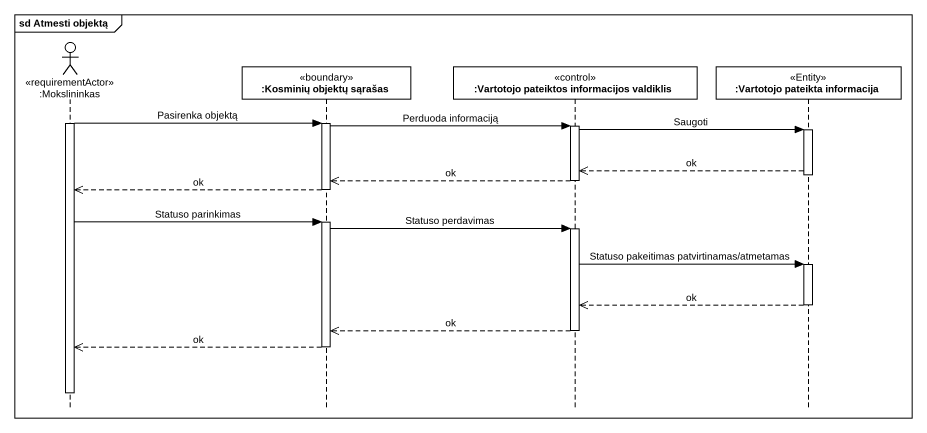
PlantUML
@startuml
mainframe sd Atmesti objektą
hide footbox
actor ":Mokslininkas" as Mokslininkas <<requirementActor>>
participant ":Kosminių objektų sąrašas" as Kosminių_objektų_sąrašas <<boundary>>
participant ":Vartotojo pateiktos informacijos valdiklis" as Vartotojo_pateiktos <<control>>
participant ":Vartotojo pateikta informacija" as Vartotojo_pateikta <<Entity>>

activate Mokslininkas
Mokslininkas -> Kosminių_objektų_sąrašas : Pasirenka objektą
activate Kosminių_objektų_sąrašas
Kosminių_objektų_sąrašas -> Vartotojo_pateiktos : Perduoda informaciją
activate Vartotojo_pateiktos
Vartotojo_pateiktos -> Vartotojo_pateikta : Saugoti
activate Vartotojo_pateikta
Vartotojo_pateikta -->> Vartotojo_pateiktos : ok
deactivate Vartotojo_pateikta
Vartotojo_pateiktos -->> Kosminių_objektų_sąrašas : ok
deactivate Vartotojo_pateiktos
Kosminių_objektų_sąrašas -->> Mokslininkas : ok
deactivate Kosminių_objektų_sąrašas
Mokslininkas -> Kosminių_objektų_sąrašas : Statuso parinkimas
activate Kosminių_objektų_sąrašas
Kosminių_objektų_sąrašas -> Vartotojo_pateiktos : Statuso perdavimas
activate Vartotojo_pateiktos
Vartotojo_pateiktos -> Vartotojo_pateikta : Statuso pakeitimas patvirtinamas/atmetamas
activate Vartotojo_pateikta
Vartotojo_pateikta -->> Vartotojo_pateiktos : ok
deactivate Vartotojo_pateikta
Vartotojo_pateiktos -->> Kosminių_objektų_sąrašas : ok
deactivate Vartotojo_pateiktos
Kosminių_objektų_sąrašas -->> Mokslininkas : ok
deactivate Kosminių_objektų_sąrašas
deactivate Mokslininkas
@enduml
